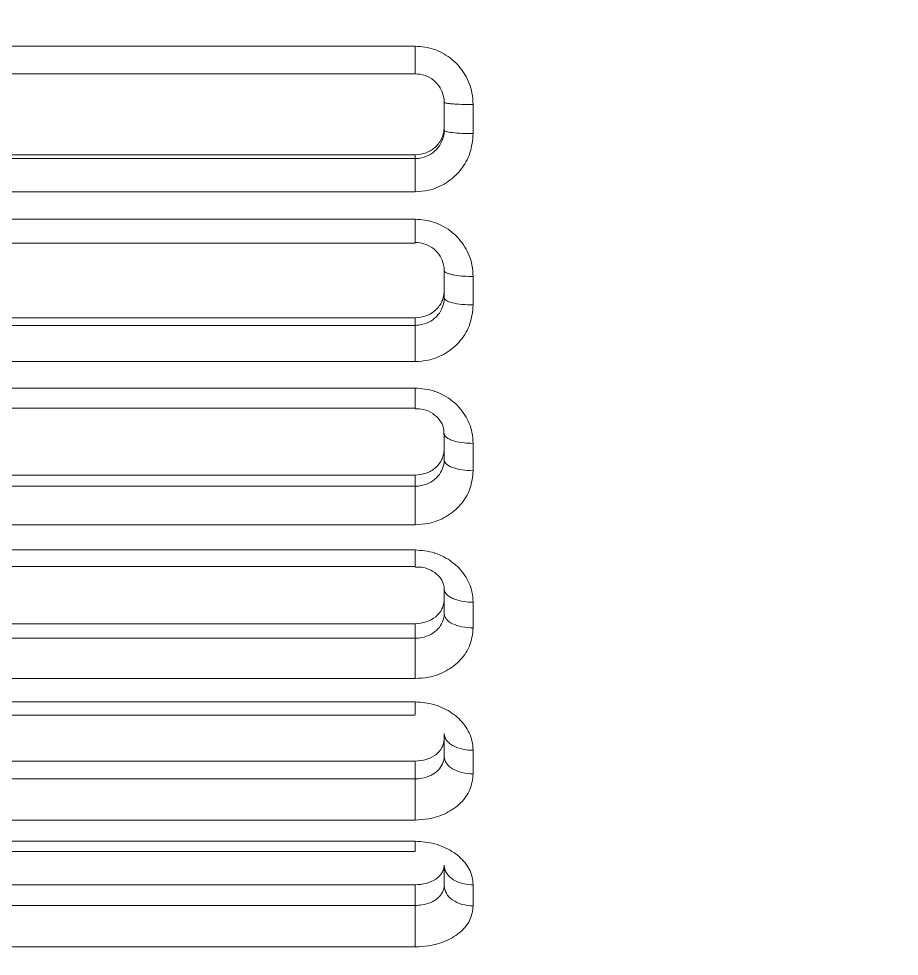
# Model space of a CAD drawing. Header units: inches. Extents: x 0.54 to 10.46, y 0.74 to 7.76.
# Drawn here: x 4.2253 to 4.4907, y 4.8892 to 5.1717 of the extents above; entities that cross this region are included whole.
import ezdxf

# ---------------------------------------------------------------- set-up
doc = ezdxf.new("R2010")
doc.units = ezdxf.units.IN
doc.header["$MEASUREMENT"] = 0
doc.layers.add('BG', color=7, linetype='Continuous')
doc.layers.add('MCG-INT-4FT', color=7, linetype='Continuous')

# ---------------------------------------------------------------- blocks, each defined once
blk = doc.blocks.new('block 2')
at = {"layer": 'BG', "true_color": 0xffffff}
h = blk.add_hatch(color=7, dxfattribs=at)
h.dxf.hatch_style = 2
edge = h.paths.add_edge_path()
edge.add_spline(control_points=[(10.29599, 0.90612), (10.29599, 0.90612), (0.87112, 0.90612), (0.87112, 0.90612), (0.87016, 0.90612), (0.86938, 0.90689), (0.86938, 0.90785), (0.86938, 0.90785), (0.86938, 7.59215), (0.86938, 7.59215), (0.86938, 7.59311), (0.87016, 7.59389), (0.87112, 7.59389), (0.87112, 7.59389), (10.29599, 7.59389), (10.29599, 7.59389), (10.29696, 7.59389), (10.29773, 7.59311), (10.29773, 7.59215), (10.29773, 7.59215), (10.29773, 0.90785), (10.29773, 0.90785), (10.29773, 0.90689), (10.29696, 0.90612), (10.29599, 0.90612)], knot_values=[0, 0, 0, 0, 1, 1, 1, 2, 2, 2, 3, 3, 3, 4, 4, 4, 5, 5, 5, 6, 6, 6, 7, 7, 7, 8, 8, 8, 8], degree=3, periodic=1)
h.paths.add_polyline_path([(0.87286, 0.90959), (10.29426, 0.90959), (10.29426, 7.59042), (0.87286, 7.59042)])
at = {"layer": 'BG', "lineweight": 0}
blk.add_open_spline([(10.29599, 0.90612), (10.29599, 0.90612), (0.87112, 0.90612), (0.87112, 0.90612), (0.87016, 0.90612), (0.86938, 0.90689), (0.86938, 0.90785), (0.86938, 0.90785), (0.86938, 7.59215), (0.86938, 7.59215), (0.86938, 7.59311), (0.87016, 7.59389), (0.87112, 7.59389), (0.87112, 7.59389), (10.29599, 7.59389), (10.29599, 7.59389), (10.29696, 7.59389), (10.29773, 7.59311), (10.29773, 7.59215), (10.29773, 7.59215), (10.29773, 0.90785), (10.29773, 0.90785), (10.29773, 0.90689), (10.29696, 0.90612), (10.29599, 0.90612)], degree=3, knots=[0, 0, 0, 0, 1, 1, 1, 2, 2, 2, 3, 3, 3, 4, 4, 4, 5, 5, 5, 6, 6, 6, 7, 7, 7, 8, 8, 8, 8], dxfattribs=at)
blk = doc.blocks.new('block 62')
at = {"layer": 'BG', "true_color": 0xffffff}
h = blk.add_hatch(color=7, dxfattribs=at)
h.dxf.hatch_style = 2
edge = h.paths.add_edge_path()
edge.add_spline(control_points=[(10.46309, 0.739), (10.46309, 0.739), (0.53691, 0.739), (0.53691, 0.739), (0.53595, 0.739), (0.53517, 0.73978), (0.53517, 0.74074), (0.53517, 0.74074), (0.53517, 7.75926), (0.53517, 7.75926), (0.53517, 7.76022), (0.53595, 7.761), (0.53691, 7.761), (0.53691, 7.761), (10.46309, 7.761), (10.46309, 7.761), (10.46406, 7.761), (10.46483, 7.76022), (10.46483, 7.75926), (10.46483, 7.75926), (10.46483, 0.74074), (10.46483, 0.74074), (10.46483, 0.73978), (10.46406, 0.739), (10.46309, 0.739)], knot_values=[0, 0, 0, 0, 1, 1, 1, 2, 2, 2, 3, 3, 3, 4, 4, 4, 5, 5, 5, 6, 6, 6, 7, 7, 7, 8, 8, 8, 8], degree=3, periodic=1)
h.paths.add_polyline_path([(0.53864, 0.74248), (10.46136, 0.74248), (10.46136, 7.75752), (0.53864, 7.75752)])
at = {"layer": 'BG', "lineweight": 0}
blk.add_open_spline([(10.46309, 0.739), (10.46309, 0.739), (0.53691, 0.739), (0.53691, 0.739), (0.53595, 0.739), (0.53517, 0.73978), (0.53517, 0.74074), (0.53517, 0.74074), (0.53517, 7.75926), (0.53517, 7.75926), (0.53517, 7.76022), (0.53595, 7.761), (0.53691, 7.761), (0.53691, 7.761), (10.46309, 7.761), (10.46309, 7.761), (10.46406, 7.761), (10.46483, 7.76022), (10.46483, 7.75926), (10.46483, 7.75926), (10.46483, 0.74074), (10.46483, 0.74074), (10.46483, 0.73978), (10.46406, 0.739), (10.46309, 0.739)], degree=3, knots=[0, 0, 0, 0, 1, 1, 1, 2, 2, 2, 3, 3, 3, 4, 4, 4, 5, 5, 5, 6, 6, 6, 7, 7, 7, 8, 8, 8, 8], dxfattribs=at)
blk = doc.blocks.new('block 453')
at = {"layer": 'MCG-INT-4FT', "color": 7, "lineweight": 5, "true_color": 0xffffff}
blk.add_lwpolyline([(4.02987, 5.15502), (4.34482, 5.15502)], dxfattribs=at)
blk = doc.blocks.new('block 454')
at = {"layer": 'MCG-INT-4FT', "color": 7, "lineweight": 5, "true_color": 0xffffff}
blk.add_lwpolyline([(4.02987, 5.10406), (4.34482, 5.10406)], dxfattribs=at)
blk = doc.blocks.new('block 455')
at = {"layer": 'MCG-INT-4FT', "color": 7, "lineweight": 5, "true_color": 0xffffff}
blk.add_open_spline([(4.34476, 5.05409), (4.3456, 5.05411), (4.34645, 5.05412), (4.34725, 5.05396), (4.34827, 5.05376), (4.34923, 5.05329), (4.35006, 5.05271), (4.35088, 5.05213), (4.35158, 5.05145), (4.35214, 5.05074), (4.35271, 5.04999), (4.35314, 5.04922), (4.35331, 5.0483), (4.35342, 5.04767), (4.35341, 5.04696), (4.35339, 5.04626)], degree=3, knots=[0, 0, 0, 0, 1, 1, 1, 2, 2, 2, 3, 3, 3, 4, 4, 4, 5, 5, 5, 5], dxfattribs=at)
blk = doc.blocks.new('block 457')
at = {"layer": 'MCG-INT-4FT', "color": 7, "lineweight": 5, "true_color": 0xffffff}
blk.add_lwpolyline([(4.02987, 5.05429), (4.34482, 5.05429)], dxfattribs=at)
blk = doc.blocks.new('block 458')
at = {"layer": 'MCG-INT-4FT', "color": 7, "lineweight": 5, "true_color": 0xffffff}
blk.add_open_spline([(4.34476, 5.0064), (4.34565, 5.00641), (4.34653, 5.00643), (4.34736, 5.00627), (4.34836, 5.00608), (4.34929, 5.00565), (4.35009, 5.00514), (4.35089, 5.00464), (4.35157, 5.00407), (4.35209, 5.00346), (4.35264, 5.00282), (4.35301, 5.00214), (4.35323, 5.00149), (4.35336, 5.00113), (4.35344, 5.00078), (4.35348, 5.00044), (4.3535, 5.00027), (4.35352, 5.0001), (4.35352, 4.99992)], degree=3, knots=[0, 0, 0, 0, 1, 1, 1, 2, 2, 2, 3, 3, 3, 4, 4, 4, 5, 5, 5, 6, 6, 6, 6], dxfattribs=at)
blk = doc.blocks.new('block 460')
at = {"layer": 'MCG-INT-4FT', "color": 7, "lineweight": 5, "true_color": 0xffffff}
blk.add_lwpolyline([(4.02987, 5.00659), (4.34482, 5.00659)], dxfattribs=at)
blk = doc.blocks.new('block 462')
at = {"layer": 'MCG-INT-4FT', "color": 7, "lineweight": 5, "true_color": 0xffffff}
blk.add_lwpolyline([(4.02987, 4.96181), (4.34482, 4.96181)], dxfattribs=at)
blk = doc.blocks.new('block 464')
at = {"layer": 'MCG-INT-4FT', "color": 7, "lineweight": 5, "true_color": 0xffffff}
blk.add_lwpolyline([(4.02987, 4.92075), (4.34482, 4.92075)], dxfattribs=at)
blk = doc.blocks.new('block 493')
at = {"layer": 'MCG-INT-4FT', "color": 7, "lineweight": 5, "true_color": 0xffffff}
blk.add_open_spline([(4.36227, 5.13705), (4.36207, 5.13505), (4.36187, 5.13306), (4.36126, 5.13118), (4.36066, 5.12935), (4.35968, 5.12763), (4.35846, 5.12612), (4.35724, 5.1246), (4.35578, 5.12329), (4.35414, 5.12223), (4.35249, 5.12118), (4.35066, 5.12038), (4.34875, 5.11998), (4.34747, 5.1197), (4.34615, 5.11961), (4.34483, 5.11951)], degree=3, knots=[0, 0, 0, 0, 1, 1, 1, 2, 2, 2, 3, 3, 3, 4, 4, 4, 5, 5, 5, 5], dxfattribs=at)
blk = doc.blocks.new('block 494')
at = {"layer": 'MCG-INT-4FT', "color": 7, "lineweight": 5, "true_color": 0xffffff}
blk.add_lwpolyline([(4.36227, 5.1458), (4.36227, 5.13705)], dxfattribs=at)
blk = doc.blocks.new('block 495')
at = {"layer": 'MCG-INT-4FT', "color": 7, "lineweight": 5, "true_color": 0xffffff}
blk.add_open_spline([(4.34478, 5.1634), (4.34675, 5.16323), (4.34872, 5.16305), (4.35057, 5.1624), (4.35061, 5.16239), (4.35065, 5.16237), (4.35068, 5.16236), (4.35256, 5.16168), (4.35434, 5.16066), (4.35588, 5.15938), (4.35742, 5.15811), (4.35872, 5.15657), (4.35975, 5.15486), (4.36078, 5.15315), (4.36153, 5.15128), (4.36189, 5.14935), (4.36211, 5.14818), (4.36219, 5.14699), (4.36227, 5.1458)], degree=3, knots=[0, 0, 0, 0, 1, 1, 1, 2, 2, 2, 3, 3, 3, 4, 4, 4, 5, 5, 5, 6, 6, 6, 6], dxfattribs=at)
blk = doc.blocks.new('block 496')
at = {"layer": 'MCG-INT-4FT', "color": 7, "lineweight": 5, "true_color": 0xffffff}
blk.add_lwpolyline([(4.02991, 5.1634), (4.34478, 5.1634)], dxfattribs=at)
blk = doc.blocks.new('block 500')
at = {"layer": 'MCG-INT-4FT', "color": 7, "lineweight": 5, "true_color": 0xffffff}
blk.add_lwpolyline([(4.34483, 5.11951), (4.02989, 5.11951)], dxfattribs=at)
blk = doc.blocks.new('block 501')
at = {"layer": 'MCG-INT-4FT', "color": 7, "lineweight": 5, "true_color": 0xffffff}
blk.add_open_spline([(4.36227, 5.08542), (4.36207, 5.08348), (4.36187, 5.08153), (4.36126, 5.0797), (4.36066, 5.07792), (4.35968, 5.07625), (4.35846, 5.07477), (4.35724, 5.07329), (4.35578, 5.07202), (4.35414, 5.07099), (4.35249, 5.06997), (4.35066, 5.0692), (4.34875, 5.0688), (4.34747, 5.06854), (4.34615, 5.06845), (4.34483, 5.06835)], degree=3, knots=[0, 0, 0, 0, 1, 1, 1, 2, 2, 2, 3, 3, 3, 4, 4, 4, 5, 5, 5, 5], dxfattribs=at)
blk = doc.blocks.new('block 502')
at = {"layer": 'MCG-INT-4FT', "color": 7, "lineweight": 5, "true_color": 0xffffff}
blk.add_lwpolyline([(4.36227, 5.09399), (4.36227, 5.08542)], dxfattribs=at)
blk = doc.blocks.new('block 503')
at = {"layer": 'MCG-INT-4FT', "color": 7, "lineweight": 5, "true_color": 0xffffff}
blk.add_open_spline([(4.34478, 5.11128), (4.34675, 5.11111), (4.34872, 5.11094), (4.35057, 5.11029), (4.35061, 5.11028), (4.35065, 5.11027), (4.35068, 5.11025), (4.35256, 5.10958), (4.35434, 5.10858), (4.35588, 5.10732), (4.35742, 5.10607), (4.35872, 5.10455), (4.35975, 5.10287), (4.36078, 5.1012), (4.36153, 5.09936), (4.36189, 5.09746), (4.36211, 5.09632), (4.36219, 5.09515), (4.36227, 5.09399)], degree=3, knots=[0, 0, 0, 0, 1, 1, 1, 2, 2, 2, 3, 3, 3, 4, 4, 4, 5, 5, 5, 6, 6, 6, 6], dxfattribs=at)
blk = doc.blocks.new('block 504')
at = {"layer": 'MCG-INT-4FT', "color": 7, "lineweight": 5, "true_color": 0xffffff}
blk.add_lwpolyline([(4.02991, 5.11128), (4.34478, 5.11128)], dxfattribs=at)
blk = doc.blocks.new('block 508')
at = {"layer": 'MCG-INT-4FT', "color": 7, "lineweight": 5, "true_color": 0xffffff}
blk.add_lwpolyline([(4.34483, 5.06835), (4.02989, 5.06835)], dxfattribs=at)
blk = doc.blocks.new('block 509')
at = {"layer": 'MCG-INT-4FT', "color": 7, "lineweight": 5, "true_color": 0xffffff}
blk.add_open_spline([(4.36227, 5.03548), (4.36207, 5.03361), (4.36187, 5.03175), (4.36126, 5.03), (4.36066, 5.0283), (4.35968, 5.0267), (4.35846, 5.02529), (4.35724, 5.02388), (4.35578, 5.02266), (4.35414, 5.02169), (4.35249, 5.02071), (4.35066, 5.01998), (4.34875, 5.0196), (4.34747, 5.01935), (4.34615, 5.01926), (4.34483, 5.01917)], degree=3, knots=[0, 0, 0, 0, 1, 1, 1, 2, 2, 2, 3, 3, 3, 4, 4, 4, 5, 5, 5, 5], dxfattribs=at)
blk = doc.blocks.new('block 510')
at = {"layer": 'MCG-INT-4FT', "color": 7, "lineweight": 5, "true_color": 0xffffff}
blk.add_lwpolyline([(4.36227, 5.0437), (4.36227, 5.03548)], dxfattribs=at)
blk = doc.blocks.new('block 511')
at = {"layer": 'MCG-INT-4FT', "color": 7, "lineweight": 5, "true_color": 0xffffff}
blk.add_open_spline([(4.34478, 5.06038), (4.34675, 5.06021), (4.34872, 5.06004), (4.35057, 5.05942), (4.35061, 5.05941), (4.35065, 5.0594), (4.35068, 5.05938), (4.35256, 5.05873), (4.35434, 5.05777), (4.35588, 5.05655), (4.35742, 5.05534), (4.35872, 5.05387), (4.35975, 5.05225), (4.36078, 5.05064), (4.36153, 5.04886), (4.36189, 5.04704), (4.36211, 5.04594), (4.36219, 5.04482), (4.36227, 5.0437)], degree=3, knots=[0, 0, 0, 0, 1, 1, 1, 2, 2, 2, 3, 3, 3, 4, 4, 4, 5, 5, 5, 6, 6, 6, 6], dxfattribs=at)
blk = doc.blocks.new('block 512')
at = {"layer": 'MCG-INT-4FT', "color": 7, "lineweight": 5, "true_color": 0xffffff}
blk.add_lwpolyline([(4.02991, 5.06038), (4.34478, 5.06038)], dxfattribs=at)
blk = doc.blocks.new('block 516')
at = {"layer": 'MCG-INT-4FT', "color": 7, "lineweight": 5, "true_color": 0xffffff}
blk.add_lwpolyline([(4.34483, 5.01917), (4.02989, 5.01917)], dxfattribs=at)
blk = doc.blocks.new('block 517')
at = {"layer": 'MCG-INT-4FT', "color": 7, "lineweight": 5, "true_color": 0xffffff}
blk.add_open_spline([(4.36227, 4.9881), (4.36207, 4.98635), (4.36187, 4.9846), (4.36126, 4.98296), (4.36066, 4.98136), (4.35968, 4.97987), (4.35846, 4.97856), (4.35724, 4.97724), (4.35578, 4.9761), (4.35414, 4.97519), (4.35249, 4.97428), (4.35066, 4.9736), (4.34875, 4.97325), (4.34747, 4.97301), (4.34615, 4.97293), (4.34483, 4.97285)], degree=3, knots=[0, 0, 0, 0, 1, 1, 1, 2, 2, 2, 3, 3, 3, 4, 4, 4, 5, 5, 5, 5], dxfattribs=at)
blk = doc.blocks.new('block 518')
at = {"layer": 'MCG-INT-4FT', "color": 7, "lineweight": 5, "true_color": 0xffffff}
blk.add_lwpolyline([(4.36227, 4.99583), (4.36227, 4.9881)], dxfattribs=at)
blk = doc.blocks.new('block 519')
at = {"layer": 'MCG-INT-4FT', "color": 7, "lineweight": 5, "true_color": 0xffffff}
blk.add_open_spline([(4.34478, 5.01159), (4.34675, 5.01144), (4.34872, 5.01128), (4.35057, 5.01069), (4.35061, 5.01068), (4.35065, 5.01066), (4.35068, 5.01065), (4.35256, 5.01003), (4.35434, 5.00912), (4.35588, 5.00796), (4.35742, 5.00682), (4.35872, 5.00543), (4.35975, 5.0039), (4.36078, 5.00237), (4.36153, 5.0007), (4.36189, 4.99897), (4.36211, 4.99793), (4.36219, 4.99688), (4.36227, 4.99583)], degree=3, knots=[0, 0, 0, 0, 1, 1, 1, 2, 2, 2, 3, 3, 3, 4, 4, 4, 5, 5, 5, 6, 6, 6, 6], dxfattribs=at)
blk = doc.blocks.new('block 520')
at = {"layer": 'MCG-INT-4FT', "color": 7, "lineweight": 5, "true_color": 0xffffff}
blk.add_lwpolyline([(4.02991, 5.01159), (4.34478, 5.01159)], dxfattribs=at)
blk = doc.blocks.new('block 524')
at = {"layer": 'MCG-INT-4FT', "color": 7, "lineweight": 5, "true_color": 0xffffff}
blk.add_lwpolyline([(4.34483, 4.97285), (4.02989, 4.97285)], dxfattribs=at)
blk = doc.blocks.new('block 525')
at = {"layer": 'MCG-INT-4FT', "color": 7, "lineweight": 5, "true_color": 0xffffff}
blk.add_open_spline([(4.36227, 4.94412), (4.36207, 4.94252), (4.36187, 4.94091), (4.36126, 4.93941), (4.36066, 4.93796), (4.35968, 4.93659), (4.35846, 4.93539), (4.35724, 4.93419), (4.35578, 4.93316), (4.35414, 4.93233), (4.35249, 4.9315), (4.35066, 4.93088), (4.34875, 4.93056), (4.34747, 4.93035), (4.34615, 4.93027), (4.34483, 4.9302)], degree=3, knots=[0, 0, 0, 0, 1, 1, 1, 2, 2, 2, 3, 3, 3, 4, 4, 4, 5, 5, 5, 5], dxfattribs=at)
blk = doc.blocks.new('block 526')
at = {"layer": 'MCG-INT-4FT', "color": 7, "lineweight": 5, "true_color": 0xffffff}
blk.add_lwpolyline([(4.36227, 4.95122), (4.36227, 4.94412)], dxfattribs=at)
blk = doc.blocks.new('block 527')
at = {"layer": 'MCG-INT-4FT', "color": 7, "lineweight": 5, "true_color": 0xffffff}
blk.add_open_spline([(4.34478, 4.9658), (4.34675, 4.96565), (4.34872, 4.9655), (4.35057, 4.96496), (4.35061, 4.96495), (4.35065, 4.96494), (4.35068, 4.96492), (4.35256, 4.96435), (4.35434, 4.9635), (4.35588, 4.96243), (4.35742, 4.96137), (4.35872, 4.96009), (4.35975, 4.95867), (4.36078, 4.95726), (4.36153, 4.95571), (4.36189, 4.95412), (4.36211, 4.95316), (4.36219, 4.95219), (4.36227, 4.95122)], degree=3, knots=[0, 0, 0, 0, 1, 1, 1, 2, 2, 2, 3, 3, 3, 4, 4, 4, 5, 5, 5, 6, 6, 6, 6], dxfattribs=at)
blk = doc.blocks.new('block 528')
at = {"layer": 'MCG-INT-4FT', "color": 7, "lineweight": 5, "true_color": 0xffffff}
blk.add_lwpolyline([(4.02991, 4.9658), (4.34478, 4.9658)], dxfattribs=at)
blk = doc.blocks.new('block 532')
at = {"layer": 'MCG-INT-4FT', "color": 7, "lineweight": 5, "true_color": 0xffffff}
blk.add_lwpolyline([(4.34483, 4.9302), (4.02989, 4.9302)], dxfattribs=at)
blk = doc.blocks.new('block 533')
at = {"layer": 'MCG-INT-4FT', "color": 7, "lineweight": 5, "true_color": 0xffffff}
blk.add_open_spline([(4.36227, 4.90433), (4.36207, 4.9029), (4.36187, 4.90147), (4.36126, 4.90014), (4.36066, 4.89884), (4.35968, 4.89763), (4.35846, 4.89657), (4.35724, 4.89551), (4.35578, 4.89459), (4.35414, 4.89386), (4.35249, 4.89313), (4.35066, 4.89258), (4.34875, 4.8923), (4.34747, 4.89211), (4.34615, 4.89205), (4.34483, 4.89198)], degree=3, knots=[0, 0, 0, 0, 1, 1, 1, 2, 2, 2, 3, 3, 3, 4, 4, 4, 5, 5, 5, 5], dxfattribs=at)
blk = doc.blocks.new('block 534')
at = {"layer": 'MCG-INT-4FT', "color": 7, "lineweight": 5, "true_color": 0xffffff}
blk.add_lwpolyline([(4.36227, 4.91068), (4.36227, 4.90433)], dxfattribs=at)
blk = doc.blocks.new('block 535')
at = {"layer": 'MCG-INT-4FT', "color": 7, "lineweight": 5, "true_color": 0xffffff}
blk.add_open_spline([(4.34478, 4.9238), (4.34675, 4.92367), (4.34872, 4.92354), (4.35057, 4.92305), (4.35061, 4.92303), (4.35065, 4.92302), (4.35068, 4.92301), (4.35256, 4.9225), (4.35434, 4.92173), (4.35588, 4.92076), (4.35742, 4.9198), (4.35872, 4.91865), (4.35975, 4.91737), (4.36078, 4.9161), (4.36153, 4.9147), (4.36189, 4.91328), (4.36211, 4.91242), (4.36219, 4.91155), (4.36227, 4.91068)], degree=3, knots=[0, 0, 0, 0, 1, 1, 1, 2, 2, 2, 3, 3, 3, 4, 4, 4, 5, 5, 5, 6, 6, 6, 6], dxfattribs=at)
blk = doc.blocks.new('block 536')
at = {"layer": 'MCG-INT-4FT', "color": 7, "lineweight": 5, "true_color": 0xffffff}
blk.add_lwpolyline([(4.02991, 4.9238), (4.34478, 4.9238)], dxfattribs=at)
blk = doc.blocks.new('block 540')
at = {"layer": 'MCG-INT-4FT', "color": 7, "lineweight": 5, "true_color": 0xffffff}
blk.add_lwpolyline([(4.34483, 4.89198), (4.02989, 4.89198)], dxfattribs=at)
blk = doc.blocks.new('block 561')
at = {"layer": 'MCG-INT-4FT', "color": 7, "lineweight": 5, "true_color": 0xffffff}
blk.add_open_spline([(4.36227, 5.1458), (4.36133, 5.14581), (4.3604, 5.14582), (4.35951, 5.14584), (4.35849, 5.14586), (4.35753, 5.14591), (4.3567, 5.14596), (4.35625, 5.14599), (4.35583, 5.14603), (4.35546, 5.14607), (4.35507, 5.1461), (4.35473, 5.14615), (4.35445, 5.14619), (4.35415, 5.14624), (4.35391, 5.14629), (4.35377, 5.14634), (4.35362, 5.1464), (4.35357, 5.14645), (4.35352, 5.14651)], degree=3, knots=[0, 0, 0, 0, 1, 1, 1, 2, 2, 2, 3, 3, 3, 4, 4, 4, 5, 5, 5, 6, 6, 6, 6], dxfattribs=at)
blk = doc.blocks.new('block 562')
at = {"layer": 'MCG-INT-4FT', "color": 7, "lineweight": 5, "true_color": 0xffffff}
blk.add_open_spline([(4.35352, 5.14651), (4.35352, 5.14709), (4.35346, 5.14766), (4.35334, 5.14823), (4.35314, 5.14916), (4.35278, 5.15006), (4.35228, 5.15088), (4.35178, 5.15171), (4.35112, 5.15246), (4.35037, 5.15307), (4.34959, 5.1537), (4.34871, 5.15419), (4.34776, 5.15453), (4.34681, 5.15487), (4.34579, 5.15504), (4.34478, 5.15504)], degree=3, knots=[0, 0, 0, 0, 1, 1, 1, 2, 2, 2, 3, 3, 3, 4, 4, 4, 5, 5, 5, 5], dxfattribs=at)
blk = doc.blocks.new('block 563')
at = {"layer": 'MCG-INT-4FT', "color": 7, "lineweight": 5, "true_color": 0xffffff}
blk.add_open_spline([(4.34478, 5.15504), (4.34478, 5.1551), (4.34478, 5.15516), (4.34478, 5.15551), (4.34478, 5.15585), (4.34478, 5.15648), (4.34478, 5.15727), (4.34478, 5.15805), (4.34478, 5.15899), (4.34478, 5.16004), (4.34478, 5.16109), (4.34478, 5.16225), (4.34478, 5.1634)], degree=3, knots=[0, 0, 0, 0, 1, 1, 1, 2, 2, 2, 3, 3, 3, 4, 4, 4, 4], dxfattribs=at)
blk = doc.blocks.new('block 587')
at = {"layer": 'MCG-INT-4FT', "color": 7, "lineweight": 5, "true_color": 0xffffff}
blk.add_open_spline([(4.34483, 5.11951), (4.34483, 5.12051), (4.34483, 5.12151), (4.34483, 5.12248), (4.34483, 5.12349), (4.34482, 5.12448), (4.34482, 5.12536), (4.34482, 5.12587), (4.34481, 5.12634), (4.34481, 5.12677), (4.34481, 5.12723), (4.3448, 5.12765), (4.3448, 5.12802), (4.3448, 5.12841), (4.34479, 5.12874), (4.34479, 5.12898), (4.34478, 5.12923), (4.34478, 5.12938), (4.34478, 5.12953)], degree=3, knots=[0, 0, 0, 0, 1, 1, 1, 2, 2, 2, 3, 3, 3, 4, 4, 4, 5, 5, 5, 6, 6, 6, 6], dxfattribs=at)
blk = doc.blocks.new('block 588')
at = {"layer": 'MCG-INT-4FT', "color": 7, "lineweight": 5, "true_color": 0xffffff}
blk.add_open_spline([(4.34478, 5.12953), (4.34545, 5.12953), (4.34613, 5.1296), (4.34679, 5.12976), (4.34774, 5.12998), (4.34867, 5.13035), (4.3495, 5.13087), (4.35032, 5.13137), (4.35105, 5.13201), (4.35165, 5.13275), (4.35224, 5.13349), (4.35272, 5.13432), (4.35303, 5.13522), (4.35335, 5.13611), (4.35352, 5.13706), (4.35352, 5.138)], degree=3, knots=[0, 0, 0, 0, 1, 1, 1, 2, 2, 2, 3, 3, 3, 4, 4, 4, 5, 5, 5, 5], dxfattribs=at)
blk = doc.blocks.new('block 589')
at = {"layer": 'MCG-INT-4FT', "color": 7, "lineweight": 5, "true_color": 0xffffff}
blk.add_open_spline([(4.36227, 5.13705), (4.36111, 5.13707), (4.35995, 5.13708), (4.35889, 5.13713), (4.35784, 5.13718), (4.35687, 5.13725), (4.35605, 5.13734), (4.35524, 5.13743), (4.35457, 5.13754), (4.35418, 5.13765), (4.35378, 5.13776), (4.35365, 5.13788), (4.35352, 5.138)], degree=3, knots=[0, 0, 0, 0, 1, 1, 1, 2, 2, 2, 3, 3, 3, 4, 4, 4, 4], dxfattribs=at)
blk = doc.blocks.new('block 593')
at = {"layer": 'MCG-INT-4FT', "color": 7, "lineweight": 5, "true_color": 0xffffff}
blk.add_lwpolyline([(4.35352, 5.138), (4.35352, 5.14651)], dxfattribs=at)
blk = doc.blocks.new('block 595')
at = {"layer": 'MCG-INT-4FT', "color": 7, "lineweight": 5, "true_color": 0xffffff}
blk.add_lwpolyline([(4.02995, 5.12953), (4.34478, 5.12953)], dxfattribs=at)
blk = doc.blocks.new('block 596')
at = {"layer": 'MCG-INT-4FT', "color": 7, "lineweight": 5, "true_color": 0xffffff}
blk.add_open_spline([(4.36227, 5.09399), (4.36133, 5.09401), (4.3604, 5.09402), (4.35951, 5.09408), (4.35849, 5.09415), (4.35753, 5.09427), (4.3567, 5.09441), (4.35625, 5.09449), (4.35583, 5.09458), (4.35546, 5.09468), (4.35507, 5.09478), (4.35473, 5.09489), (4.35445, 5.09501), (4.35415, 5.09514), (4.35391, 5.09527), (4.35377, 5.09541), (4.35362, 5.09555), (4.35357, 5.0957), (4.35352, 5.09585)], degree=3, knots=[0, 0, 0, 0, 1, 1, 1, 2, 2, 2, 3, 3, 3, 4, 4, 4, 5, 5, 5, 6, 6, 6, 6], dxfattribs=at)
blk = doc.blocks.new('block 597')
at = {"layer": 'MCG-INT-4FT', "color": 7, "lineweight": 5, "true_color": 0xffffff}
blk.add_open_spline([(4.35352, 5.09585), (4.35352, 5.09641), (4.35346, 5.09698), (4.35334, 5.09753), (4.35314, 5.09844), (4.35278, 5.09933), (4.35228, 5.10013), (4.35178, 5.10095), (4.35112, 5.10168), (4.35037, 5.10229), (4.34959, 5.10291), (4.34871, 5.10339), (4.34776, 5.10372), (4.34681, 5.10406), (4.34579, 5.10423), (4.34478, 5.10423)], degree=3, knots=[0, 0, 0, 0, 1, 1, 1, 2, 2, 2, 3, 3, 3, 4, 4, 4, 5, 5, 5, 5], dxfattribs=at)
blk = doc.blocks.new('block 598')
at = {"layer": 'MCG-INT-4FT', "color": 7, "lineweight": 5, "true_color": 0xffffff}
blk.add_open_spline([(4.34478, 5.10423), (4.34478, 5.10443), (4.34478, 5.10492), (4.34478, 5.10558), (4.34478, 5.10624), (4.34478, 5.10708), (4.34478, 5.10806), (4.34478, 5.10904), (4.34478, 5.11016), (4.34478, 5.11128)], degree=3, knots=[0, 0, 0, 0, 1, 1, 1, 2, 2, 2, 3, 3, 3, 3], dxfattribs=at)
blk = doc.blocks.new('block 612')
at = {"layer": 'MCG-INT-4FT', "color": 7, "lineweight": 5, "true_color": 0xffffff}
blk.add_open_spline([(4.36227, 5.08542), (4.36111, 5.08546), (4.35995, 5.0855), (4.35889, 5.0856), (4.35784, 5.0857), (4.35687, 5.08586), (4.35605, 5.08606), (4.35524, 5.08625), (4.35457, 5.08648), (4.35418, 5.08674), (4.35378, 5.08699), (4.35365, 5.08725), (4.35352, 5.08752)], degree=3, knots=[0, 0, 0, 0, 1, 1, 1, 2, 2, 2, 3, 3, 3, 4, 4, 4, 4], dxfattribs=at)
blk = doc.blocks.new('block 613')
at = {"layer": 'MCG-INT-4FT', "color": 7, "lineweight": 5, "true_color": 0xffffff}
blk.add_lwpolyline([(4.35352, 5.08752), (4.35352, 5.09585)], dxfattribs=at)
blk = doc.blocks.new('block 616')
at = {"layer": 'MCG-INT-4FT', "color": 7, "lineweight": 5, "true_color": 0xffffff}
blk.add_open_spline([(4.34483, 5.06835), (4.34483, 5.06942), (4.34483, 5.07048), (4.34483, 5.07154), (4.34483, 5.07251), (4.34482, 5.07349), (4.34482, 5.07438), (4.34482, 5.07491), (4.34481, 5.0754), (4.34481, 5.07587), (4.34481, 5.07637), (4.3448, 5.07684), (4.3448, 5.07727), (4.3448, 5.07772), (4.34479, 5.07813), (4.34479, 5.07845), (4.34478, 5.07879), (4.34478, 5.07903), (4.34478, 5.07927)], degree=3, knots=[0, 0, 0, 0, 1, 1, 1, 2, 2, 2, 3, 3, 3, 4, 4, 4, 5, 5, 5, 6, 6, 6, 6], dxfattribs=at)
blk = doc.blocks.new('block 617')
at = {"layer": 'MCG-INT-4FT', "color": 7, "lineweight": 5, "true_color": 0xffffff}
blk.add_open_spline([(4.34478, 5.07927), (4.34545, 5.07927), (4.34613, 5.07935), (4.34679, 5.0795), (4.34774, 5.07971), (4.34867, 5.08007), (4.3495, 5.08058), (4.35032, 5.08107), (4.35105, 5.08169), (4.35165, 5.08241), (4.35224, 5.08313), (4.35272, 5.08394), (4.35303, 5.08481), (4.35335, 5.08568), (4.35352, 5.08661), (4.35352, 5.08752)], degree=3, knots=[0, 0, 0, 0, 1, 1, 1, 2, 2, 2, 3, 3, 3, 4, 4, 4, 5, 5, 5, 5], dxfattribs=at)
blk = doc.blocks.new('block 620')
at = {"layer": 'MCG-INT-4FT', "color": 7, "lineweight": 5, "true_color": 0xffffff}
blk.add_open_spline([(4.34478, 5.13066), (4.34592, 5.13078), (4.34706, 5.1309), (4.34812, 5.13129), (4.34917, 5.13167), (4.35014, 5.1323), (4.35096, 5.13309), (4.35176, 5.13386), (4.35241, 5.13477), (4.35285, 5.13578), (4.35308, 5.13627), (4.35325, 5.13679), (4.35335, 5.13733), (4.35345, 5.13786), (4.35349, 5.13841), (4.35352, 5.13895)], degree=3, knots=[0, 0, 0, 0, 1, 1, 1, 2, 2, 2, 3, 3, 3, 4, 4, 4, 5, 5, 5, 5], dxfattribs=at)
blk = doc.blocks.new('block 621')
at = {"layer": 'MCG-INT-4FT', "color": 7, "lineweight": 5, "true_color": 0xffffff}
blk.add_lwpolyline([(4.34478, 5.13066), (4.34478, 5.12953)], dxfattribs=at)
blk = doc.blocks.new('block 624')
at = {"layer": 'MCG-INT-4FT', "color": 7, "lineweight": 5, "true_color": 0xffffff}
blk.add_lwpolyline([(4.02995, 5.13066), (4.34478, 5.13066)], dxfattribs=at)
blk = doc.blocks.new('block 625')
at = {"layer": 'MCG-INT-4FT', "color": 7, "lineweight": 5, "true_color": 0xffffff}
blk.add_lwpolyline([(4.02995, 5.07927), (4.34478, 5.07927)], dxfattribs=at)
blk = doc.blocks.new('block 626')
at = {"layer": 'MCG-INT-4FT', "color": 7, "lineweight": 5, "true_color": 0xffffff}
blk.add_open_spline([(4.36227, 5.0437), (4.36133, 5.04373), (4.3604, 5.04376), (4.35951, 5.04385), (4.35849, 5.04395), (4.35753, 5.04414), (4.3567, 5.04438), (4.35625, 5.04451), (4.35583, 5.04465), (4.35546, 5.0448), (4.35507, 5.04497), (4.35473, 5.04515), (4.35445, 5.04534), (4.35415, 5.04554), (4.35391, 5.04575), (4.35377, 5.04597), (4.35362, 5.0462), (4.35357, 5.04644), (4.35352, 5.04668)], degree=3, knots=[0, 0, 0, 0, 1, 1, 1, 2, 2, 2, 3, 3, 3, 4, 4, 4, 5, 5, 5, 6, 6, 6, 6], dxfattribs=at)
blk = doc.blocks.new('block 627')
at = {"layer": 'MCG-INT-4FT', "color": 7, "lineweight": 5, "true_color": 0xffffff}
blk.add_open_spline([(4.34478, 5.05438), (4.34478, 5.05435), (4.34478, 5.05432), (4.34478, 5.05431), (4.34478, 5.05421), (4.34478, 5.05465), (4.34478, 5.05522), (4.34478, 5.05578), (4.34478, 5.05647), (4.34478, 5.05735), (4.34478, 5.05823), (4.34478, 5.0593), (4.34478, 5.06038)], degree=3, knots=[0, 0, 0, 0, 1, 1, 1, 2, 2, 2, 3, 3, 3, 4, 4, 4, 4], dxfattribs=at)
blk = doc.blocks.new('block 632')
at = {"layer": 'MCG-INT-4FT', "color": 7, "lineweight": 5, "true_color": 0xffffff}
blk.add_open_spline([(4.34478, 5.08154), (4.34592, 5.08166), (4.34706, 5.08178), (4.34812, 5.08215), (4.34917, 5.08252), (4.35014, 5.08314), (4.35096, 5.0839), (4.35176, 5.08465), (4.35241, 5.08554), (4.35285, 5.08652), (4.35308, 5.08701), (4.35325, 5.08752), (4.35335, 5.08804), (4.35345, 5.08856), (4.35349, 5.08909), (4.35352, 5.08962)], degree=3, knots=[0, 0, 0, 0, 1, 1, 1, 2, 2, 2, 3, 3, 3, 4, 4, 4, 5, 5, 5, 5], dxfattribs=at)
blk = doc.blocks.new('block 633')
at = {"layer": 'MCG-INT-4FT', "color": 7, "lineweight": 5, "true_color": 0xffffff}
blk.add_lwpolyline([(4.34478, 5.08154), (4.34478, 5.07927)], dxfattribs=at)
blk = doc.blocks.new('block 646')
at = {"layer": 'MCG-INT-4FT', "color": 7, "lineweight": 5, "true_color": 0xffffff}
blk.add_lwpolyline([(4.02995, 5.08154), (4.34478, 5.08154)], dxfattribs=at)
blk = doc.blocks.new('block 647')
at = {"layer": 'MCG-INT-4FT', "color": 7, "lineweight": 5, "true_color": 0xffffff}
blk.add_open_spline([(4.36227, 5.03548), (4.36111, 5.03553), (4.35995, 5.03558), (4.35889, 5.03573), (4.35784, 5.03589), (4.35687, 5.03614), (4.35605, 5.03644), (4.35524, 5.03674), (4.35457, 5.03709), (4.35418, 5.03748), (4.35378, 5.03786), (4.35365, 5.03827), (4.35352, 5.03869)], degree=3, knots=[0, 0, 0, 0, 1, 1, 1, 2, 2, 2, 3, 3, 3, 4, 4, 4, 4], dxfattribs=at)
blk = doc.blocks.new('block 648')
at = {"layer": 'MCG-INT-4FT', "color": 7, "lineweight": 5, "true_color": 0xffffff}
blk.add_lwpolyline([(4.35352, 5.03869), (4.35352, 5.04668)], dxfattribs=at)
blk = doc.blocks.new('block 651')
at = {"layer": 'MCG-INT-4FT', "color": 7, "lineweight": 5, "true_color": 0xffffff}
blk.add_open_spline([(4.34483, 5.01917), (4.34483, 5.02029), (4.34483, 5.0214), (4.34483, 5.02255), (4.34483, 5.02348), (4.34482, 5.02442), (4.34482, 5.02532), (4.34481, 5.02643), (4.34481, 5.02746), (4.3448, 5.02835), (4.3448, 5.02886), (4.34479, 5.02933), (4.34479, 5.02972), (4.34478, 5.03015), (4.34478, 5.03048), (4.34478, 5.03081)], degree=3, knots=[0, 0, 0, 0, 1, 1, 1, 2, 2, 2, 3, 3, 3, 4, 4, 4, 5, 5, 5, 5], dxfattribs=at)
blk = doc.blocks.new('block 652')
at = {"layer": 'MCG-INT-4FT', "color": 7, "lineweight": 5, "true_color": 0xffffff}
blk.add_open_spline([(4.34478, 5.03081), (4.34545, 5.03081), (4.34613, 5.03088), (4.34679, 5.03102), (4.34774, 5.03123), (4.34867, 5.03157), (4.3495, 5.03205), (4.35032, 5.03252), (4.35105, 5.03311), (4.35165, 5.0338), (4.35224, 5.03448), (4.35272, 5.03526), (4.35303, 5.03609), (4.35335, 5.03692), (4.35352, 5.03781), (4.35352, 5.03869)], degree=3, knots=[0, 0, 0, 0, 1, 1, 1, 2, 2, 2, 3, 3, 3, 4, 4, 4, 5, 5, 5, 5], dxfattribs=at)
blk = doc.blocks.new('block 655')
at = {"layer": 'MCG-INT-4FT', "color": 7, "lineweight": 5, "true_color": 0xffffff}
blk.add_lwpolyline([(4.02995, 5.03081), (4.34478, 5.03081)], dxfattribs=at)
blk = doc.blocks.new('block 656')
at = {"layer": 'MCG-INT-4FT', "color": 7, "lineweight": 5, "true_color": 0xffffff}
blk.add_open_spline([(4.34478, 5.03416), (4.34592, 5.03427), (4.34706, 5.03439), (4.34812, 5.03475), (4.34917, 5.0351), (4.35014, 5.03569), (4.35096, 5.03642), (4.35176, 5.03714), (4.35241, 5.03799), (4.35285, 5.03893), (4.35308, 5.03939), (4.35325, 5.03988), (4.35335, 5.04038), (4.35345, 5.04088), (4.35349, 5.04139), (4.35352, 5.0419)], degree=3, knots=[0, 0, 0, 0, 1, 1, 1, 2, 2, 2, 3, 3, 3, 4, 4, 4, 5, 5, 5, 5], dxfattribs=at)
blk = doc.blocks.new('block 657')
at = {"layer": 'MCG-INT-4FT', "color": 7, "lineweight": 5, "true_color": 0xffffff}
blk.add_lwpolyline([(4.34478, 5.03416), (4.34478, 5.03081)], dxfattribs=at)
blk = doc.blocks.new('block 660')
at = {"layer": 'MCG-INT-4FT', "color": 7, "lineweight": 5, "true_color": 0xffffff}
blk.add_open_spline([(4.36227, 4.99583), (4.36133, 4.99587), (4.3604, 4.99591), (4.35951, 4.99603), (4.35849, 4.99617), (4.35753, 4.99643), (4.3567, 4.99675), (4.35625, 4.99692), (4.35583, 4.99712), (4.35546, 4.99733), (4.35507, 4.99755), (4.35473, 4.9978), (4.35445, 4.99806), (4.35415, 4.99833), (4.35391, 4.99862), (4.35377, 4.99891), (4.35362, 4.99923), (4.35357, 4.99955), (4.35352, 4.99987)], degree=3, knots=[0, 0, 0, 0, 1, 1, 1, 2, 2, 2, 3, 3, 3, 4, 4, 4, 5, 5, 5, 6, 6, 6, 6], dxfattribs=at)
blk = doc.blocks.new('block 661')
at = {"layer": 'MCG-INT-4FT', "color": 7, "lineweight": 5, "true_color": 0xffffff}
blk.add_open_spline([(4.34478, 5.00668), (4.34478, 5.00674), (4.34478, 5.0068), (4.34478, 5.00707), (4.34478, 5.00739), (4.34478, 5.00801), (4.34478, 5.00882), (4.34478, 5.00962), (4.34478, 5.01061), (4.34478, 5.01159)], degree=3, knots=[0, 0, 0, 0, 1, 1, 1, 2, 2, 2, 3, 3, 3, 3], dxfattribs=at)
blk = doc.blocks.new('block 664')
at = {"layer": 'MCG-INT-4FT', "color": 7, "lineweight": 5, "true_color": 0xffffff}
blk.add_lwpolyline([(4.02995, 5.03416), (4.34478, 5.03416)], dxfattribs=at)
blk = doc.blocks.new('block 665')
at = {"layer": 'MCG-INT-4FT', "color": 7, "lineweight": 5, "true_color": 0xffffff}
blk.add_open_spline([(4.36227, 4.9881), (4.36111, 4.98816), (4.35995, 4.98823), (4.35889, 4.98843), (4.35784, 4.98863), (4.35687, 4.98897), (4.35605, 4.98937), (4.35524, 4.98977), (4.35457, 4.99024), (4.35418, 4.99075), (4.35378, 4.99126), (4.35365, 4.99181), (4.35352, 4.99236)], degree=3, knots=[0, 0, 0, 0, 1, 1, 1, 2, 2, 2, 3, 3, 3, 4, 4, 4, 4], dxfattribs=at)
blk = doc.blocks.new('block 666')
at = {"layer": 'MCG-INT-4FT', "color": 7, "lineweight": 5, "true_color": 0xffffff}
blk.add_lwpolyline([(4.35352, 4.99236), (4.35352, 4.99987)], dxfattribs=at)
blk = doc.blocks.new('block 669')
at = {"layer": 'MCG-INT-4FT', "color": 7, "lineweight": 5, "true_color": 0xffffff}
blk.add_open_spline([(4.34483, 4.97285), (4.34483, 4.9739), (4.34483, 4.97495), (4.34483, 4.97607), (4.34483, 4.97704), (4.34482, 4.97807), (4.34482, 4.97906), (4.34481, 4.98015), (4.34481, 4.9812), (4.3448, 4.98213), (4.3448, 4.98269), (4.34479, 4.98321), (4.34479, 4.98367), (4.34478, 4.98416), (4.34478, 4.98458), (4.34478, 4.98499)], degree=3, knots=[0, 0, 0, 0, 1, 1, 1, 2, 2, 2, 3, 3, 3, 4, 4, 4, 5, 5, 5, 5], dxfattribs=at)
blk = doc.blocks.new('block 670')
at = {"layer": 'MCG-INT-4FT', "color": 7, "lineweight": 5, "true_color": 0xffffff}
blk.add_open_spline([(4.34478, 4.98499), (4.34545, 4.98499), (4.34613, 4.98506), (4.34679, 4.98519), (4.34774, 4.98538), (4.34867, 4.9857), (4.3495, 4.98615), (4.35032, 4.98658), (4.35105, 4.98713), (4.35165, 4.98778), (4.35224, 4.98842), (4.35272, 4.98915), (4.35303, 4.98992), (4.35335, 4.9907), (4.35352, 4.99152), (4.35352, 4.99236)], degree=3, knots=[0, 0, 0, 0, 1, 1, 1, 2, 2, 2, 3, 3, 3, 4, 4, 4, 5, 5, 5, 5], dxfattribs=at)
blk = doc.blocks.new('block 675')
at = {"layer": 'MCG-INT-4FT', "color": 7, "lineweight": 5, "true_color": 0xffffff}
blk.add_open_spline([(4.34478, 4.98937), (4.34592, 4.98948), (4.34706, 4.98958), (4.34812, 4.98992), (4.34917, 4.99025), (4.35014, 4.9908), (4.35096, 4.99148), (4.35176, 4.99216), (4.35241, 4.99296), (4.35285, 4.99384), (4.35308, 4.99427), (4.35325, 4.99473), (4.35335, 4.99519), (4.35345, 4.99566), (4.35349, 4.99614), (4.35352, 4.99662)], degree=3, knots=[0, 0, 0, 0, 1, 1, 1, 2, 2, 2, 3, 3, 3, 4, 4, 4, 5, 5, 5, 5], dxfattribs=at)
blk = doc.blocks.new('block 676')
at = {"layer": 'MCG-INT-4FT', "color": 7, "lineweight": 5, "true_color": 0xffffff}
blk.add_lwpolyline([(4.34478, 4.98937), (4.34478, 4.98499)], dxfattribs=at)
blk = doc.blocks.new('block 677')
at = {"layer": 'MCG-INT-4FT', "color": 7, "lineweight": 5, "true_color": 0xffffff}
blk.add_lwpolyline([(4.02995, 4.98937), (4.34478, 4.98937)], dxfattribs=at)
blk = doc.blocks.new('block 678')
at = {"layer": 'MCG-INT-4FT', "color": 7, "lineweight": 5, "true_color": 0xffffff}
blk.add_lwpolyline([(4.02995, 4.98499), (4.34478, 4.98499)], dxfattribs=at)
blk = doc.blocks.new('block 679')
at = {"layer": 'MCG-INT-4FT', "color": 7, "lineweight": 5, "true_color": 0xffffff}
blk.add_open_spline([(4.36227, 4.95122), (4.36133, 4.95127), (4.3604, 4.95132), (4.35951, 4.95148), (4.35849, 4.95166), (4.35753, 4.95197), (4.3567, 4.95237), (4.35625, 4.95259), (4.35583, 4.95283), (4.35546, 4.95309), (4.35507, 4.95337), (4.35473, 4.95368), (4.35445, 4.954), (4.35415, 4.95434), (4.35391, 4.9547), (4.35377, 4.95507), (4.35362, 4.95546), (4.35357, 4.95586), (4.35352, 4.95626)], degree=3, knots=[0, 0, 0, 0, 1, 1, 1, 2, 2, 2, 3, 3, 3, 4, 4, 4, 5, 5, 5, 6, 6, 6, 6], dxfattribs=at)
blk = doc.blocks.new('block 680')
at = {"layer": 'MCG-INT-4FT', "color": 7, "lineweight": 5, "true_color": 0xffffff}
blk.add_open_spline([(4.34478, 4.96198), (4.34478, 4.96212), (4.34478, 4.96263), (4.34478, 4.96332), (4.34478, 4.96402), (4.34478, 4.96491), (4.34478, 4.9658)], degree=3, knots=[0, 0, 0, 0, 1, 1, 1, 2, 2, 2, 2], dxfattribs=at)
blk = doc.blocks.new('block 683')
at = {"layer": 'MCG-INT-4FT', "color": 7, "lineweight": 5, "true_color": 0xffffff}
blk.add_open_spline([(4.36227, 4.94412), (4.36111, 4.9442), (4.35995, 4.94428), (4.35889, 4.94453), (4.35784, 4.94478), (4.35687, 4.94518), (4.35605, 4.94568), (4.35524, 4.94617), (4.35457, 4.94675), (4.35418, 4.94738), (4.35378, 4.948), (4.35365, 4.94868), (4.35352, 4.94936)], degree=3, knots=[0, 0, 0, 0, 1, 1, 1, 2, 2, 2, 3, 3, 3, 4, 4, 4, 4], dxfattribs=at)
blk = doc.blocks.new('block 684')
at = {"layer": 'MCG-INT-4FT', "color": 7, "lineweight": 5, "true_color": 0xffffff}
blk.add_lwpolyline([(4.35352, 4.94936), (4.35352, 4.95626)], dxfattribs=at)
blk = doc.blocks.new('block 687')
at = {"layer": 'MCG-INT-4FT', "color": 7, "lineweight": 5, "true_color": 0xffffff}
blk.add_open_spline([(4.34483, 4.9302), (4.34483, 4.93116), (4.34483, 4.93213), (4.34483, 4.9332), (4.34483, 4.93423), (4.34482, 4.93535), (4.34482, 4.93644), (4.34481, 4.93748), (4.34481, 4.9385), (4.3448, 4.93945), (4.3448, 4.94004), (4.34479, 4.9406), (4.34479, 4.9411), (4.34478, 4.94166), (4.34478, 4.94214), (4.34478, 4.94263)], degree=3, knots=[0, 0, 0, 0, 1, 1, 1, 2, 2, 2, 3, 3, 3, 4, 4, 4, 5, 5, 5, 5], dxfattribs=at)
blk = doc.blocks.new('block 688')
at = {"layer": 'MCG-INT-4FT', "color": 7, "lineweight": 5, "true_color": 0xffffff}
blk.add_open_spline([(4.34478, 4.94263), (4.34545, 4.94263), (4.34613, 4.94269), (4.34679, 4.94281), (4.34774, 4.94298), (4.34867, 4.94328), (4.3495, 4.94368), (4.35032, 4.94408), (4.35105, 4.94458), (4.35165, 4.94517), (4.35224, 4.94575), (4.35272, 4.94641), (4.35303, 4.94713), (4.35335, 4.94784), (4.35352, 4.9486), (4.35352, 4.94936)], degree=3, knots=[0, 0, 0, 0, 1, 1, 1, 2, 2, 2, 3, 3, 3, 4, 4, 4, 5, 5, 5, 5], dxfattribs=at)
blk = doc.blocks.new('block 691')
at = {"layer": 'MCG-INT-4FT', "color": 7, "lineweight": 5, "true_color": 0xffffff}
blk.add_open_spline([(4.34478, 4.94796), (4.34592, 4.94806), (4.34706, 4.94816), (4.34812, 4.94846), (4.34917, 4.94877), (4.35014, 4.94927), (4.35096, 4.9499), (4.35176, 4.95051), (4.35241, 4.95124), (4.35285, 4.95205), (4.35308, 4.95244), (4.35325, 4.95286), (4.35335, 4.95329), (4.35345, 4.95372), (4.35349, 4.95416), (4.35352, 4.9546)], degree=3, knots=[0, 0, 0, 0, 1, 1, 1, 2, 2, 2, 3, 3, 3, 4, 4, 4, 5, 5, 5, 5], dxfattribs=at)
blk = doc.blocks.new('block 692')
at = {"layer": 'MCG-INT-4FT', "color": 7, "lineweight": 5, "true_color": 0xffffff}
blk.add_lwpolyline([(4.02995, 4.94796), (4.34478, 4.94796)], dxfattribs=at)
blk = doc.blocks.new('block 695')
at = {"layer": 'MCG-INT-4FT', "color": 7, "lineweight": 5, "true_color": 0xffffff}
blk.add_lwpolyline([(4.34478, 4.94796), (4.34478, 4.94263)], dxfattribs=at)
blk = doc.blocks.new('block 696')
at = {"layer": 'MCG-INT-4FT', "color": 7, "lineweight": 5, "true_color": 0xffffff}
blk.add_lwpolyline([(4.02995, 4.94263), (4.34478, 4.94263)], dxfattribs=at)
blk = doc.blocks.new('block 697')
at = {"layer": 'MCG-INT-4FT', "color": 7, "lineweight": 5, "true_color": 0xffffff}
blk.add_open_spline([(4.36227, 4.91068), (4.36133, 4.91073), (4.3604, 4.91079), (4.35951, 4.91098), (4.35849, 4.91119), (4.35753, 4.91156), (4.3567, 4.91203), (4.35625, 4.91229), (4.35583, 4.91257), (4.35546, 4.91289), (4.35507, 4.91322), (4.35473, 4.91357), (4.35445, 4.91396), (4.35415, 4.91436), (4.35391, 4.91478), (4.35377, 4.91522), (4.35362, 4.91568), (4.35357, 4.91615), (4.35352, 4.91662)], degree=3, knots=[0, 0, 0, 0, 1, 1, 1, 2, 2, 2, 3, 3, 3, 4, 4, 4, 5, 5, 5, 6, 6, 6, 6], dxfattribs=at)
blk = doc.blocks.new('block 698')
at = {"layer": 'MCG-INT-4FT', "color": 7, "lineweight": 5, "true_color": 0xffffff}
blk.add_open_spline([(4.34478, 4.92087), (4.34478, 4.92083), (4.34478, 4.92079), (4.34478, 4.92077), (4.34478, 4.92069), (4.34478, 4.92109), (4.34478, 4.92167), (4.34478, 4.92226), (4.34478, 4.92303), (4.34478, 4.9238)], degree=3, knots=[0, 0, 0, 0, 1, 1, 1, 2, 2, 2, 3, 3, 3, 3], dxfattribs=at)
blk = doc.blocks.new('block 701')
at = {"layer": 'MCG-INT-4FT', "color": 7, "lineweight": 5, "true_color": 0xffffff}
blk.add_open_spline([(4.36227, 4.90433), (4.36111, 4.90442), (4.35995, 4.90452), (4.35889, 4.90481), (4.35784, 4.90509), (4.35687, 4.90557), (4.35605, 4.90615), (4.35524, 4.90672), (4.35457, 4.9074), (4.35418, 4.90813), (4.35378, 4.90886), (4.35365, 4.90966), (4.35352, 4.91045)], degree=3, knots=[0, 0, 0, 0, 1, 1, 1, 2, 2, 2, 3, 3, 3, 4, 4, 4, 4], dxfattribs=at)
blk = doc.blocks.new('block 702')
at = {"layer": 'MCG-INT-4FT', "color": 7, "lineweight": 5, "true_color": 0xffffff}
blk.add_lwpolyline([(4.35352, 4.91045), (4.35352, 4.91662)], dxfattribs=at)
blk = doc.blocks.new('block 705')
at = {"layer": 'MCG-INT-4FT', "color": 7, "lineweight": 5, "true_color": 0xffffff}
blk.add_open_spline([(4.34483, 4.89198), (4.34483, 4.89284), (4.34483, 4.89371), (4.34483, 4.89471), (4.34483, 4.89524), (4.34483, 4.8958), (4.34482, 4.89638), (4.34482, 4.89697), (4.34482, 4.89757), (4.34482, 4.89817), (4.34481, 4.89915), (4.34481, 4.90013), (4.3448, 4.90107), (4.3448, 4.90167), (4.34479, 4.90224), (4.34479, 4.90277), (4.34478, 4.90338), (4.34478, 4.90393), (4.34478, 4.90448)], degree=3, knots=[0, 0, 0, 0, 1, 1, 1, 2, 2, 2, 3, 3, 3, 4, 4, 4, 5, 5, 5, 6, 6, 6, 6], dxfattribs=at)
blk = doc.blocks.new('block 706')
at = {"layer": 'MCG-INT-4FT', "color": 7, "lineweight": 5, "true_color": 0xffffff}
blk.add_open_spline([(4.34478, 4.90448), (4.34545, 4.90448), (4.34613, 4.90454), (4.34679, 4.90464), (4.34774, 4.9048), (4.34867, 4.90505), (4.3495, 4.90541), (4.35032, 4.90576), (4.35105, 4.90621), (4.35165, 4.90673), (4.35224, 4.90724), (4.35272, 4.90783), (4.35303, 4.90846), (4.35335, 4.9091), (4.35352, 4.90978), (4.35352, 4.91045)], degree=3, knots=[0, 0, 0, 0, 1, 1, 1, 2, 2, 2, 3, 3, 3, 4, 4, 4, 5, 5, 5, 5], dxfattribs=at)
blk = doc.blocks.new('block 709')
at = {"layer": 'MCG-INT-4FT', "color": 7, "lineweight": 5, "true_color": 0xffffff}
blk.add_open_spline([(4.34478, 4.91067), (4.34592, 4.91076), (4.34706, 4.91085), (4.34812, 4.91112), (4.34917, 4.91139), (4.35014, 4.91183), (4.35096, 4.91239), (4.35176, 4.91293), (4.35241, 4.91358), (4.35285, 4.9143), (4.35308, 4.91466), (4.35325, 4.91503), (4.35335, 4.91541), (4.35345, 4.91579), (4.35349, 4.91618), (4.35352, 4.91657)], degree=3, knots=[0, 0, 0, 0, 1, 1, 1, 2, 2, 2, 3, 3, 3, 4, 4, 4, 5, 5, 5, 5], dxfattribs=at)
blk = doc.blocks.new('block 710')
at = {"layer": 'MCG-INT-4FT', "color": 7, "lineweight": 5, "true_color": 0xffffff}
blk.add_lwpolyline([(4.02995, 4.91067), (4.34478, 4.91067)], dxfattribs=at)
blk = doc.blocks.new('block 712')
at = {"layer": 'MCG-INT-4FT', "color": 7, "lineweight": 5, "true_color": 0xffffff}
blk.add_lwpolyline([(4.34478, 4.91067), (4.34478, 4.90448)], dxfattribs=at)
blk = doc.blocks.new('block 714')
at = {"layer": 'MCG-INT-4FT', "color": 7, "lineweight": 5, "true_color": 0xffffff}
blk.add_lwpolyline([(4.02995, 4.90448), (4.34478, 4.90448)], dxfattribs=at)

msp = doc.modelspace()

# ---------------------------------------------------------------- block references
at = {"layer": 'BG'}
for name in ['block 62', 'block 2']:
    msp.add_blockref(name, (0, 0), dxfattribs=at)
at = {"layer": 'MCG-INT-4FT'}
for name in ['block 496', 'block 495', 'block 563', 'block 453', 'block 562', 'block 561', 'block 593', 'block 494', 'block 620', 'block 588', 'block 493', 'block 589', 'block 624', 'block 621', 'block 595', 'block 587', 'block 500', 'block 504', 'block 503', 'block 598', 'block 454', 'block 597', 'block 596', 'block 613', 'block 502', 'block 632', 'block 617', 'block 501', 'block 612', 'block 646', 'block 625', 'block 633', 'block 616', 'block 508', 'block 512', 'block 511', 'block 627', 'block 457', 'block 455', 'block 626', 'block 648', 'block 510', 'block 656', 'block 652', 'block 647', 'block 664', 'block 657', 'block 509', 'block 655', 'block 651', 'block 516', 'block 520', 'block 519', 'block 661', 'block 460', 'block 458', 'block 660', 'block 666', 'block 675', 'block 518', 'block 670', 'block 665', 'block 677', 'block 676', 'block 517', 'block 678', 'block 669', 'block 524', 'block 528', 'block 527', 'block 680', 'block 462', 'block 679', 'block 684', 'block 691', 'block 688', 'block 683', 'block 526', 'block 692', 'block 695', 'block 525', 'block 696', 'block 687', 'block 532', 'block 536', 'block 535', 'block 698', 'block 464', 'block 709', 'block 697', 'block 702', 'block 710', 'block 712', 'block 706', 'block 701', 'block 534', 'block 714', 'block 705', 'block 533', 'block 540']:
    msp.add_blockref(name, (0, 0), dxfattribs=at)

doc.saveas('drawing.dxf')
